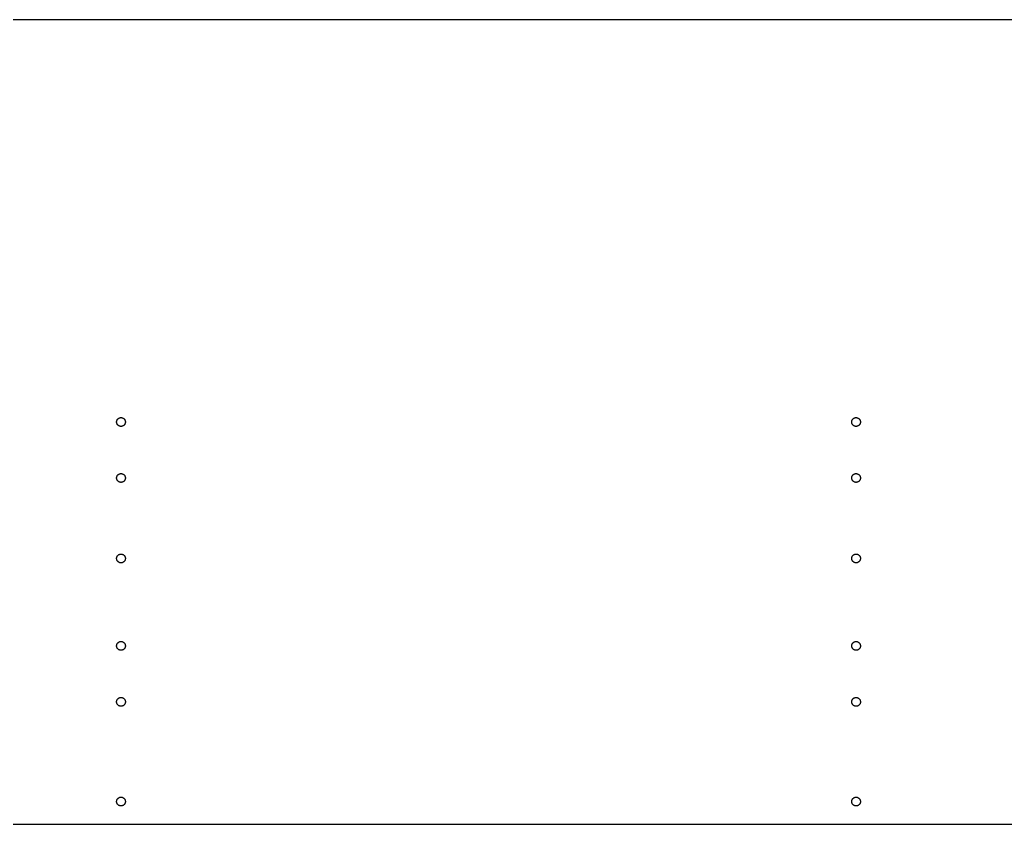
# Model space of a CAD drawing. Header units: metres. Extents: x 0 to 2300, y 0 to 230.
# Drawn here: x 281.6 to 563.1, y 0 to 230 of the extents above; entities that cross this region are included whole.
import ezdxf

# ---------------------------------------------------------------- set-up
doc = ezdxf.new("R2010")
doc.units = ezdxf.units.M

msp = doc.modelspace()

# ---------------------------------------------------------------- linework, layer by layer
for p, q in [((2300, 230), (0, 230)), ((309.311, 115.386), (309.338, 115.46)), ((309.338, 115.46), (309.369, 115.532)), ((309.369, 115.532), (309.405, 115.602)), ((309.405, 115.602), (309.445, 115.67)), ((309.445, 115.67), (309.489, 115.735)), ((309.489, 115.735), (309.537, 115.797)), ((309.537, 115.797), (309.589, 115.856)), ((309.589, 115.856), (309.644, 115.911)), ((309.644, 115.911), (309.703, 115.963)), ((309.703, 115.963), (309.765, 116.011)), ((309.765, 116.011), (309.83, 116.055)), ((309.83, 116.055), (309.898, 116.095)), ((309.898, 116.095), (309.968, 116.131)), ((309.968, 116.131), (310.04, 116.162)), ((310.04, 116.162), (310.114, 116.189)), ((310.114, 116.189), (310.189, 116.211)), ((310.189, 116.211), (310.266, 116.228)), ((310.266, 116.228), (310.343, 116.24)), ((310.343, 116.24), (310.422, 116.248)), ((310.422, 116.248), (310.5, 116.25)), ((310.5, 116.25), (310.578, 116.248)), ((310.578, 116.248), (310.657, 116.24)), ((310.657, 116.24), (310.734, 116.228)), ((310.734, 116.228), (310.811, 116.211)), ((310.811, 116.211), (310.886, 116.189)), ((310.886, 116.189), (310.96, 116.162)), ((310.96, 116.162), (311.032, 116.131)), ((311.032, 116.131), (311.102, 116.095)), ((311.102, 116.095), (311.17, 116.055)), ((311.17, 116.055), (311.235, 116.011)), ((311.235, 116.011), (311.297, 115.963)), ((311.297, 115.963), (311.356, 115.911)), ((311.356, 115.911), (311.411, 115.856)), ((311.411, 115.856), (311.463, 115.797)), ((311.463, 115.797), (311.511, 115.735)), ((311.511, 115.735), (311.555, 115.67)), ((311.555, 115.67), (311.595, 115.602)), ((311.595, 115.602), (311.631, 115.532)), ((311.631, 115.532), (311.662, 115.46)), ((311.662, 115.46), (311.689, 115.386)), ((519.311, 115.386), (519.338, 115.46)), ((519.338, 115.46), (519.369, 115.532)), ((519.369, 115.532), (519.405, 115.602)), ((519.405, 115.602), (519.445, 115.67)), ((519.445, 115.67), (519.489, 115.735)), ((519.489, 115.735), (519.537, 115.797)), ((519.537, 115.797), (519.589, 115.856)), ((519.589, 115.856), (519.644, 115.911)), ((519.644, 115.911), (519.703, 115.963)), ((519.703, 115.963), (519.765, 116.011)), ((519.765, 116.011), (519.83, 116.055)), ((519.83, 116.055), (519.898, 116.095)), ((519.898, 116.095), (519.968, 116.131)), ((519.968, 116.131), (520.04, 116.162)), ((520.04, 116.162), (520.114, 116.189)), ((520.114, 116.189), (520.189, 116.211)), ((520.189, 116.211), (520.266, 116.228)), ((520.266, 116.228), (520.343, 116.24)), ((520.343, 116.24), (520.422, 116.248)), ((520.422, 116.248), (520.5, 116.25)), ((520.5, 116.25), (520.578, 116.248)), ((520.578, 116.248), (520.657, 116.24)), ((520.657, 116.24), (520.734, 116.228)), ((520.734, 116.228), (520.811, 116.211)), ((520.811, 116.211), (520.886, 116.189)), ((520.886, 116.189), (520.96, 116.162)), ((520.96, 116.162), (521.032, 116.131)), ((521.032, 116.131), (521.102, 116.095)), ((521.102, 116.095), (521.17, 116.055)), ((521.17, 116.055), (521.235, 116.011)), ((521.235, 116.011), (521.297, 115.963)), ((521.297, 115.963), (521.356, 115.911)), ((521.356, 115.911), (521.411, 115.856)), ((521.411, 115.856), (521.463, 115.797)), ((521.463, 115.797), (521.511, 115.735)), ((521.511, 115.735), (521.555, 115.67)), ((521.555, 115.67), (521.595, 115.602)), ((521.595, 115.602), (521.631, 115.532)), ((521.631, 115.532), (521.662, 115.46)), ((521.662, 115.46), (521.689, 115.386)), ((309.25, 115), (309.252, 115.078)), ((309.252, 114.922), (309.25, 115)), ((309.252, 115.078), (309.26, 115.157)), ((309.26, 114.843), (309.252, 114.922)), ((309.26, 115.157), (309.272, 115.234)), ((309.272, 114.766), (309.26, 114.843)), ((309.272, 115.234), (309.289, 115.311)), ((309.289, 114.689), (309.272, 114.766)), ((309.289, 115.311), (309.311, 115.386)), ((309.311, 114.614), (309.289, 114.689)), ((309.338, 114.54), (309.311, 114.614)), ((309.369, 114.468), (309.338, 114.54)), ((309.405, 114.398), (309.369, 114.468)), ((309.445, 114.33), (309.405, 114.398)), ((309.489, 114.265), (309.445, 114.33)), ((309.537, 114.203), (309.489, 114.265)), ((309.589, 114.144), (309.537, 114.203)), ((309.644, 114.089), (309.589, 114.144)), ((309.703, 114.037), (309.644, 114.089)), ((309.765, 113.989), (309.703, 114.037)), ((309.83, 113.945), (309.765, 113.989)), ((309.898, 113.905), (309.83, 113.945)), ((309.968, 113.869), (309.898, 113.905)), ((310.04, 113.838), (309.968, 113.869)), ((310.114, 113.811), (310.04, 113.838)), ((310.189, 113.789), (310.114, 113.811)), ((310.266, 113.772), (310.189, 113.789)), ((310.343, 113.76), (310.266, 113.772)), ((310.422, 113.752), (310.343, 113.76)), ((310.5, 113.75), (310.422, 113.752)), ((310.578, 113.752), (310.5, 113.75)), ((310.657, 113.76), (310.578, 113.752)), ((310.734, 113.772), (310.657, 113.76)), ((310.811, 113.789), (310.734, 113.772)), ((310.886, 113.811), (310.811, 113.789)), ((310.96, 113.838), (310.886, 113.811)), ((311.032, 113.869), (310.96, 113.838)), ((311.102, 113.905), (311.032, 113.869)), ((311.17, 113.945), (311.102, 113.905)), ((311.235, 113.989), (311.17, 113.945)), ((311.297, 114.037), (311.235, 113.989)), ((311.356, 114.089), (311.297, 114.037)), ((311.411, 114.144), (311.356, 114.089)), ((311.463, 114.203), (311.411, 114.144)), ((311.511, 114.265), (311.463, 114.203)), ((311.555, 114.33), (311.511, 114.265)), ((311.595, 114.398), (311.555, 114.33)), ((311.631, 114.468), (311.595, 114.398)), ((311.662, 114.54), (311.631, 114.468)), ((311.689, 114.614), (311.662, 114.54)), ((311.689, 115.386), (311.711, 115.311)), ((311.711, 114.689), (311.689, 114.614)), ((311.711, 115.311), (311.728, 115.234)), ((311.728, 114.766), (311.711, 114.689)), ((311.728, 115.234), (311.74, 115.157)), ((311.74, 114.843), (311.728, 114.766)), ((311.74, 115.157), (311.748, 115.078)), ((311.748, 114.922), (311.74, 114.843)), ((311.748, 115.078), (311.75, 115)), ((311.75, 115), (311.748, 114.922)), ((519.25, 115), (519.252, 115.078)), ((519.252, 114.922), (519.25, 115)), ((519.252, 115.078), (519.26, 115.157)), ((519.26, 114.843), (519.252, 114.922)), ((519.26, 115.157), (519.272, 115.234)), ((519.272, 114.766), (519.26, 114.843)), ((519.272, 115.234), (519.289, 115.311)), ((519.289, 114.689), (519.272, 114.766)), ((519.289, 115.311), (519.311, 115.386)), ((519.311, 114.614), (519.289, 114.689)), ((519.338, 114.54), (519.311, 114.614)), ((519.369, 114.468), (519.338, 114.54)), ((519.405, 114.398), (519.369, 114.468)), ((519.445, 114.33), (519.405, 114.398)), ((519.489, 114.265), (519.445, 114.33)), ((519.537, 114.203), (519.489, 114.265)), ((519.589, 114.144), (519.537, 114.203)), ((519.644, 114.089), (519.589, 114.144)), ((519.703, 114.037), (519.644, 114.089)), ((519.765, 113.989), (519.703, 114.037)), ((519.83, 113.945), (519.765, 113.989)), ((519.898, 113.905), (519.83, 113.945)), ((519.968, 113.869), (519.898, 113.905)), ((520.04, 113.838), (519.968, 113.869)), ((520.114, 113.811), (520.04, 113.838)), ((520.189, 113.789), (520.114, 113.811)), ((520.266, 113.772), (520.189, 113.789)), ((520.343, 113.76), (520.266, 113.772)), ((520.422, 113.752), (520.343, 113.76)), ((520.5, 113.75), (520.422, 113.752)), ((520.578, 113.752), (520.5, 113.75)), ((520.657, 113.76), (520.578, 113.752)), ((520.734, 113.772), (520.657, 113.76)), ((520.811, 113.789), (520.734, 113.772)), ((520.886, 113.811), (520.811, 113.789)), ((520.96, 113.838), (520.886, 113.811)), ((521.032, 113.869), (520.96, 113.838)), ((521.102, 113.905), (521.032, 113.869)), ((521.17, 113.945), (521.102, 113.905)), ((521.235, 113.989), (521.17, 113.945)), ((521.297, 114.037), (521.235, 113.989)), ((521.356, 114.089), (521.297, 114.037)), ((521.411, 114.144), (521.356, 114.089)), ((521.463, 114.203), (521.411, 114.144)), ((521.511, 114.265), (521.463, 114.203)), ((521.555, 114.33), (521.511, 114.265)), ((521.595, 114.398), (521.555, 114.33)), ((521.631, 114.468), (521.595, 114.398)), ((521.662, 114.54), (521.631, 114.468)), ((521.689, 114.614), (521.662, 114.54)), ((521.689, 115.386), (521.711, 115.311)), ((521.711, 114.689), (521.689, 114.614)), ((521.711, 115.311), (521.728, 115.234)), ((521.728, 114.766), (521.711, 114.689)), ((521.728, 115.234), (521.74, 115.157)), ((521.74, 114.843), (521.728, 114.766)), ((521.74, 115.157), (521.748, 115.078)), ((521.748, 114.922), (521.74, 114.843)), ((521.748, 115.078), (521.75, 115)), ((521.75, 115), (521.748, 114.922)), ((309.25, 99), (309.252, 99.0785)), ((309.252, 98.9215), (309.25, 99)), ((309.252, 99.0785), (309.26, 99.1567)), ((309.26, 98.8433), (309.252, 98.9215)), ((309.26, 99.1567), (309.272, 99.2342)), ((309.272, 98.7658), (309.26, 98.8433)), ((309.272, 99.2342), (309.289, 99.3109)), ((309.289, 98.6891), (309.272, 98.7658)), ((309.289, 99.3109), (309.311, 99.3863)), ((309.311, 98.6137), (309.289, 98.6891)), ((309.311, 99.3863), (309.338, 99.4602)), ((309.338, 98.5398), (309.311, 98.6137)), ((309.338, 99.4602), (309.369, 99.5322)), ((309.369, 99.5322), (309.405, 99.6022)), ((309.405, 99.6022), (309.445, 99.6698)), ((309.445, 99.6698), (309.489, 99.7347)), ((309.489, 99.7347), (309.537, 99.7968)), ((309.537, 99.7968), (309.589, 99.8557)), ((309.589, 99.8557), (309.644, 99.9112)), ((309.644, 99.9112), (309.703, 99.9631)), ((309.703, 99.9631), (309.765, 100.011)), ((309.765, 100.011), (309.83, 100.055)), ((309.83, 100.055), (309.898, 100.095)), ((309.898, 100.095), (309.968, 100.131)), ((309.968, 100.131), (310.04, 100.162)), ((310.04, 100.162), (310.114, 100.189)), ((310.114, 100.189), (310.189, 100.211)), ((310.189, 100.211), (310.266, 100.228)), ((310.266, 100.228), (310.343, 100.24)), ((310.343, 100.24), (310.422, 100.248)), ((310.422, 100.248), (310.5, 100.25)), ((310.5, 100.25), (310.578, 100.248)), ((310.578, 100.248), (310.657, 100.24)), ((310.657, 100.24), (310.734, 100.228)), ((310.734, 100.228), (310.811, 100.211)), ((310.811, 100.211), (310.886, 100.189)), ((310.886, 100.189), (310.96, 100.162)), ((310.96, 100.162), (311.032, 100.131)), ((311.032, 100.131), (311.102, 100.095)), ((311.102, 100.095), (311.17, 100.055)), ((311.17, 100.055), (311.235, 100.011)), ((311.235, 100.011), (311.297, 99.9631)), ((311.297, 99.9631), (311.356, 99.9112)), ((311.356, 99.9112), (311.411, 99.8557)), ((311.411, 99.8557), (311.463, 99.7968)), ((311.463, 99.7968), (311.511, 99.7347)), ((311.511, 99.7347), (311.555, 99.6698)), ((311.555, 99.6698), (311.595, 99.6022)), ((311.595, 99.6022), (311.631, 99.5322)), ((311.631, 99.5322), (311.662, 99.4602)), ((311.662, 99.4602), (311.689, 99.3863)), ((311.689, 98.6137), (311.662, 98.5398)), ((311.689, 99.3863), (311.711, 99.3109)), ((311.711, 98.6891), (311.689, 98.6137)), ((311.711, 99.3109), (311.728, 99.2342)), ((311.728, 98.7658), (311.711, 98.6891)), ((311.728, 99.2342), (311.74, 99.1567)), ((311.74, 98.8433), (311.728, 98.7658)), ((311.74, 99.1567), (311.748, 99.0785)), ((311.748, 98.9215), (311.74, 98.8433)), ((311.748, 99.0785), (311.75, 99)), ((311.75, 99), (311.748, 98.9215)), ((519.25, 99), (519.252, 99.0785)), ((519.252, 98.9215), (519.25, 99)), ((519.252, 99.0785), (519.26, 99.1567)), ((519.26, 98.8433), (519.252, 98.9215)), ((519.26, 99.1567), (519.272, 99.2342)), ((519.272, 98.7658), (519.26, 98.8433)), ((519.272, 99.2342), (519.289, 99.3109)), ((519.289, 98.6891), (519.272, 98.7658)), ((519.289, 99.3109), (519.311, 99.3863)), ((519.311, 98.6137), (519.289, 98.6891)), ((519.311, 99.3863), (519.338, 99.4602)), ((519.338, 98.5398), (519.311, 98.6137)), ((519.338, 99.4602), (519.369, 99.5322)), ((519.369, 99.5322), (519.405, 99.6022)), ((519.405, 99.6022), (519.445, 99.6698)), ((519.445, 99.6698), (519.489, 99.7347)), ((519.489, 99.7347), (519.537, 99.7968)), ((519.537, 99.7968), (519.589, 99.8557)), ((519.589, 99.8557), (519.644, 99.9112)), ((519.644, 99.9112), (519.703, 99.9631)), ((519.703, 99.9631), (519.765, 100.011)), ((519.765, 100.011), (519.83, 100.055)), ((519.83, 100.055), (519.898, 100.095)), ((519.898, 100.095), (519.968, 100.131)), ((519.968, 100.131), (520.04, 100.162)), ((520.04, 100.162), (520.114, 100.189)), ((520.114, 100.189), (520.189, 100.211)), ((520.189, 100.211), (520.266, 100.228)), ((520.266, 100.228), (520.343, 100.24)), ((520.343, 100.24), (520.422, 100.248)), ((520.422, 100.248), (520.5, 100.25)), ((520.5, 100.25), (520.578, 100.248)), ((520.578, 100.248), (520.657, 100.24)), ((520.657, 100.24), (520.734, 100.228)), ((520.734, 100.228), (520.811, 100.211)), ((520.811, 100.211), (520.886, 100.189)), ((520.886, 100.189), (520.96, 100.162)), ((520.96, 100.162), (521.032, 100.131)), ((521.032, 100.131), (521.102, 100.095)), ((521.102, 100.095), (521.17, 100.055)), ((521.17, 100.055), (521.235, 100.011)), ((521.235, 100.011), (521.297, 99.9631)), ((521.297, 99.9631), (521.356, 99.9112)), ((521.356, 99.9112), (521.411, 99.8557)), ((521.411, 99.8557), (521.463, 99.7968)), ((521.463, 99.7968), (521.511, 99.7347)), ((521.511, 99.7347), (521.555, 99.6698)), ((521.555, 99.6698), (521.595, 99.6022)), ((521.595, 99.6022), (521.631, 99.5322)), ((521.631, 99.5322), (521.662, 99.4602)), ((521.662, 99.4602), (521.689, 99.3863)), ((521.689, 98.6137), (521.662, 98.5398)), ((521.689, 99.3863), (521.711, 99.3109)), ((521.711, 98.6891), (521.689, 98.6137)), ((521.711, 99.3109), (521.728, 99.2342)), ((521.728, 98.7658), (521.711, 98.6891)), ((521.728, 99.2342), (521.74, 99.1567)), ((521.74, 98.8433), (521.728, 98.7658)), ((521.74, 99.1567), (521.748, 99.0785)), ((521.748, 98.9215), (521.74, 98.8433)), ((521.748, 99.0785), (521.75, 99)), ((521.75, 99), (521.748, 98.9215)), ((309.369, 98.4678), (309.338, 98.5398)), ((309.405, 98.3978), (309.369, 98.4678)), ((309.445, 98.3302), (309.405, 98.3978)), ((309.489, 98.2653), (309.445, 98.3302)), ((309.537, 98.2032), (309.489, 98.2653)), ((309.589, 98.1443), (309.537, 98.2032)), ((309.644, 98.0888), (309.589, 98.1443)), ((309.703, 98.0369), (309.644, 98.0888)), ((309.765, 97.9887), (309.703, 98.0369)), ((309.83, 97.9446), (309.765, 97.9887)), ((309.898, 97.9046), (309.83, 97.9446)), ((309.968, 97.869), (309.898, 97.9046)), ((310.04, 97.8378), (309.968, 97.869)), ((310.114, 97.8112), (310.04, 97.8378)), ((310.189, 97.7893), (310.114, 97.8112)), ((310.266, 97.7721), (310.189, 97.7893)), ((310.343, 97.7599), (310.266, 97.7721)), ((310.422, 97.7525), (310.343, 97.7599)), ((310.5, 97.75), (310.422, 97.7525)), ((310.578, 97.7525), (310.5, 97.75)), ((310.657, 97.7599), (310.578, 97.7525)), ((310.734, 97.7721), (310.657, 97.7599)), ((310.811, 97.7893), (310.734, 97.7721)), ((310.886, 97.8112), (310.811, 97.7893)), ((310.96, 97.8378), (310.886, 97.8112)), ((311.032, 97.869), (310.96, 97.8378)), ((311.102, 97.9046), (311.032, 97.869)), ((311.17, 97.9446), (311.102, 97.9046)), ((311.235, 97.9887), (311.17, 97.9446)), ((311.297, 98.0369), (311.235, 97.9887)), ((311.356, 98.0888), (311.297, 98.0369)), ((311.411, 98.1443), (311.356, 98.0888)), ((311.463, 98.2032), (311.411, 98.1443)), ((311.511, 98.2653), (311.463, 98.2032)), ((311.555, 98.3302), (311.511, 98.2653)), ((311.595, 98.3978), (311.555, 98.3302)), ((311.631, 98.4678), (311.595, 98.3978)), ((311.662, 98.5398), (311.631, 98.4678)), ((519.369, 98.4678), (519.338, 98.5398)), ((519.405, 98.3978), (519.369, 98.4678)), ((519.445, 98.3302), (519.405, 98.3978)), ((519.489, 98.2653), (519.445, 98.3302)), ((519.537, 98.2032), (519.489, 98.2653)), ((519.589, 98.1443), (519.537, 98.2032)), ((519.644, 98.0888), (519.589, 98.1443)), ((519.703, 98.0369), (519.644, 98.0888)), ((519.765, 97.9887), (519.703, 98.0369)), ((519.83, 97.9446), (519.765, 97.9887)), ((519.898, 97.9046), (519.83, 97.9446)), ((519.968, 97.869), (519.898, 97.9046)), ((520.04, 97.8378), (519.968, 97.869)), ((520.114, 97.8112), (520.04, 97.8378)), ((520.189, 97.7893), (520.114, 97.8112)), ((520.266, 97.7721), (520.189, 97.7893)), ((520.343, 97.7599), (520.266, 97.7721)), ((520.422, 97.7525), (520.343, 97.7599)), ((520.5, 97.75), (520.422, 97.7525)), ((520.578, 97.7525), (520.5, 97.75)), ((520.657, 97.7599), (520.578, 97.7525)), ((520.734, 97.7721), (520.657, 97.7599)), ((520.811, 97.7893), (520.734, 97.7721)), ((520.886, 97.8112), (520.811, 97.7893)), ((520.96, 97.8378), (520.886, 97.8112)), ((521.032, 97.869), (520.96, 97.8378)), ((521.102, 97.9046), (521.032, 97.869)), ((521.17, 97.9446), (521.102, 97.9046)), ((521.235, 97.9887), (521.17, 97.9446)), ((521.297, 98.0369), (521.235, 97.9887)), ((521.356, 98.0888), (521.297, 98.0369)), ((521.411, 98.1443), (521.356, 98.0888)), ((521.463, 98.2032), (521.411, 98.1443)), ((521.511, 98.2653), (521.463, 98.2032)), ((521.555, 98.3302), (521.511, 98.2653)), ((521.595, 98.3978), (521.555, 98.3302)), ((521.631, 98.4678), (521.595, 98.3978)), ((521.662, 98.5398), (521.631, 98.4678)), ((309.25, 76), (309.252, 76.0785)), ((309.252, 76.0785), (309.26, 76.1567)), ((309.26, 76.1567), (309.272, 76.2342)), ((309.272, 76.2342), (309.289, 76.3109)), ((309.289, 76.3109), (309.311, 76.3863)), ((309.311, 76.3863), (309.338, 76.4602)), ((309.338, 76.4602), (309.369, 76.5322)), ((309.369, 76.5322), (309.405, 76.6022)), ((309.405, 76.6022), (309.445, 76.6698)), ((309.445, 76.6698), (309.489, 76.7347)), ((309.489, 76.7347), (309.537, 76.7968)), ((309.537, 76.7968), (309.589, 76.8557)), ((309.589, 76.8557), (309.644, 76.9112)), ((309.644, 76.9112), (309.703, 76.9631)), ((309.703, 76.9631), (309.765, 77.0113)), ((309.765, 77.0113), (309.83, 77.0554)), ((309.83, 77.0554), (309.898, 77.0954)), ((309.898, 77.0954), (309.968, 77.131)), ((309.968, 77.131), (310.04, 77.1622)), ((310.04, 77.1622), (310.114, 77.1888)), ((310.114, 77.1888), (310.189, 77.2107)), ((310.189, 77.2107), (310.266, 77.2279)), ((310.266, 77.2279), (310.343, 77.2401)), ((310.343, 77.2401), (310.422, 77.2475)), ((310.422, 77.2475), (310.5, 77.25)), ((310.5, 77.25), (310.578, 77.2475)), ((310.578, 77.2475), (310.657, 77.2401)), ((310.657, 77.2401), (310.734, 77.2279)), ((310.734, 77.2279), (310.811, 77.2107)), ((310.811, 77.2107), (310.886, 77.1888)), ((310.886, 77.1888), (310.96, 77.1622)), ((310.96, 77.1622), (311.032, 77.131)), ((311.032, 77.131), (311.102, 77.0954)), ((311.102, 77.0954), (311.17, 77.0554)), ((311.17, 77.0554), (311.235, 77.0113)), ((311.235, 77.0113), (311.297, 76.9631)), ((311.297, 76.9631), (311.356, 76.9112)), ((311.356, 76.9112), (311.411, 76.8557)), ((311.411, 76.8557), (311.463, 76.7968)), ((311.463, 76.7968), (311.511, 76.7347)), ((311.511, 76.7347), (311.555, 76.6698)), ((311.555, 76.6698), (311.595, 76.6022)), ((311.595, 76.6022), (311.631, 76.5322)), ((311.631, 76.5322), (311.662, 76.4602)), ((311.662, 76.4602), (311.689, 76.3863)), ((311.689, 76.3863), (311.711, 76.3109)), ((311.711, 76.3109), (311.728, 76.2342)), ((311.728, 76.2342), (311.74, 76.1567)), ((311.74, 76.1567), (311.748, 76.0785)), ((311.748, 76.0785), (311.75, 76)), ((519.25, 76), (519.252, 76.0785)), ((519.252, 76.0785), (519.26, 76.1567)), ((519.26, 76.1567), (519.272, 76.2342)), ((519.272, 76.2342), (519.289, 76.3109)), ((519.289, 76.3109), (519.311, 76.3863)), ((519.311, 76.3863), (519.338, 76.4602)), ((519.338, 76.4602), (519.369, 76.5322)), ((519.369, 76.5322), (519.405, 76.6022)), ((519.405, 76.6022), (519.445, 76.6698)), ((519.445, 76.6698), (519.489, 76.7347)), ((519.489, 76.7347), (519.537, 76.7968)), ((519.537, 76.7968), (519.589, 76.8557)), ((519.589, 76.8557), (519.644, 76.9112)), ((519.644, 76.9112), (519.703, 76.9631)), ((519.703, 76.9631), (519.765, 77.0113)), ((519.765, 77.0113), (519.83, 77.0554)), ((519.83, 77.0554), (519.898, 77.0954)), ((519.898, 77.0954), (519.968, 77.131)), ((519.968, 77.131), (520.04, 77.1622)), ((520.04, 77.1622), (520.114, 77.1888)), ((520.114, 77.1888), (520.189, 77.2107)), ((520.189, 77.2107), (520.266, 77.2279)), ((520.266, 77.2279), (520.343, 77.2401)), ((520.343, 77.2401), (520.422, 77.2475)), ((520.422, 77.2475), (520.5, 77.25)), ((520.5, 77.25), (520.578, 77.2475)), ((520.578, 77.2475), (520.657, 77.2401)), ((520.657, 77.2401), (520.734, 77.2279)), ((520.734, 77.2279), (520.811, 77.2107)), ((520.811, 77.2107), (520.886, 77.1888)), ((520.886, 77.1888), (520.96, 77.1622)), ((520.96, 77.1622), (521.032, 77.131)), ((521.032, 77.131), (521.102, 77.0954)), ((521.102, 77.0954), (521.17, 77.0554)), ((521.17, 77.0554), (521.235, 77.0113)), ((521.235, 77.0113), (521.297, 76.9631)), ((521.297, 76.9631), (521.356, 76.9112)), ((521.356, 76.9112), (521.411, 76.8557)), ((521.411, 76.8557), (521.463, 76.7968)), ((521.463, 76.7968), (521.511, 76.7347)), ((521.511, 76.7347), (521.555, 76.6698)), ((521.555, 76.6698), (521.595, 76.6022)), ((521.595, 76.6022), (521.631, 76.5322)), ((521.631, 76.5322), (521.662, 76.4602)), ((521.662, 76.4602), (521.689, 76.3863)), ((521.689, 76.3863), (521.711, 76.3109)), ((521.711, 76.3109), (521.728, 76.2342)), ((521.728, 76.2342), (521.74, 76.1567)), ((521.74, 76.1567), (521.748, 76.0785)), ((521.748, 76.0785), (521.75, 76)), ((309.252, 75.9215), (309.25, 76)), ((309.26, 75.8433), (309.252, 75.9215)), ((309.272, 75.7658), (309.26, 75.8433)), ((309.289, 75.6891), (309.272, 75.7658)), ((309.311, 75.6137), (309.289, 75.6891)), ((309.338, 75.5398), (309.311, 75.6137)), ((309.369, 75.4678), (309.338, 75.5398)), ((309.405, 75.3978), (309.369, 75.4678)), ((309.445, 75.3302), (309.405, 75.3978)), ((309.489, 75.2653), (309.445, 75.3302)), ((309.537, 75.2032), (309.489, 75.2653)), ((309.589, 75.1443), (309.537, 75.2032)), ((309.644, 75.0888), (309.589, 75.1443)), ((309.703, 75.0369), (309.644, 75.0888)), ((309.765, 74.9887), (309.703, 75.0369)), ((309.83, 74.9446), (309.765, 74.9887)), ((309.898, 74.9046), (309.83, 74.9446)), ((309.968, 74.869), (309.898, 74.9046)), ((310.04, 74.8378), (309.968, 74.869)), ((310.114, 74.8112), (310.04, 74.8378)), ((310.189, 74.7893), (310.114, 74.8112)), ((310.266, 74.7721), (310.189, 74.7893)), ((310.343, 74.7599), (310.266, 74.7721)), ((310.422, 74.7525), (310.343, 74.7599)), ((310.5, 74.75), (310.422, 74.7525)), ((310.578, 74.7525), (310.5, 74.75)), ((310.657, 74.7599), (310.578, 74.7525)), ((310.734, 74.7721), (310.657, 74.7599)), ((310.811, 74.7893), (310.734, 74.7721)), ((310.886, 74.8112), (310.811, 74.7893)), ((310.96, 74.8378), (310.886, 74.8112)), ((311.032, 74.869), (310.96, 74.8378)), ((311.102, 74.9046), (311.032, 74.869)), ((311.17, 74.9446), (311.102, 74.9046)), ((311.235, 74.9887), (311.17, 74.9446)), ((311.297, 75.0369), (311.235, 74.9887)), ((311.356, 75.0888), (311.297, 75.0369)), ((311.411, 75.1443), (311.356, 75.0888)), ((311.463, 75.2032), (311.411, 75.1443)), ((311.511, 75.2653), (311.463, 75.2032)), ((311.555, 75.3302), (311.511, 75.2653)), ((311.595, 75.3978), (311.555, 75.3302)), ((311.631, 75.4678), (311.595, 75.3978)), ((311.662, 75.5398), (311.631, 75.4678)), ((311.689, 75.6137), (311.662, 75.5398)), ((311.711, 75.6891), (311.689, 75.6137)), ((311.728, 75.7658), (311.711, 75.6891)), ((311.74, 75.8433), (311.728, 75.7658)), ((311.748, 75.9215), (311.74, 75.8433)), ((311.75, 76), (311.748, 75.9215)), ((519.252, 75.9215), (519.25, 76)), ((519.26, 75.8433), (519.252, 75.9215)), ((519.272, 75.7658), (519.26, 75.8433)), ((519.289, 75.6891), (519.272, 75.7658)), ((519.311, 75.6137), (519.289, 75.6891)), ((519.338, 75.5398), (519.311, 75.6137)), ((519.369, 75.4678), (519.338, 75.5398)), ((519.405, 75.3978), (519.369, 75.4678)), ((519.445, 75.3302), (519.405, 75.3978)), ((519.489, 75.2653), (519.445, 75.3302)), ((519.537, 75.2032), (519.489, 75.2653)), ((519.589, 75.1443), (519.537, 75.2032)), ((519.644, 75.0888), (519.589, 75.1443)), ((519.703, 75.0369), (519.644, 75.0888)), ((519.765, 74.9887), (519.703, 75.0369)), ((519.83, 74.9446), (519.765, 74.9887)), ((519.898, 74.9046), (519.83, 74.9446)), ((519.968, 74.869), (519.898, 74.9046)), ((520.04, 74.8378), (519.968, 74.869)), ((520.114, 74.8112), (520.04, 74.8378)), ((520.189, 74.7893), (520.114, 74.8112)), ((520.266, 74.7721), (520.189, 74.7893)), ((520.343, 74.7599), (520.266, 74.7721)), ((520.422, 74.7525), (520.343, 74.7599)), ((520.5, 74.75), (520.422, 74.7525)), ((520.578, 74.7525), (520.5, 74.75)), ((520.657, 74.7599), (520.578, 74.7525)), ((520.734, 74.7721), (520.657, 74.7599)), ((520.811, 74.7893), (520.734, 74.7721)), ((520.886, 74.8112), (520.811, 74.7893)), ((520.96, 74.8378), (520.886, 74.8112)), ((521.032, 74.869), (520.96, 74.8378)), ((521.102, 74.9046), (521.032, 74.869)), ((521.17, 74.9446), (521.102, 74.9046)), ((521.235, 74.9887), (521.17, 74.9446)), ((521.297, 75.0369), (521.235, 74.9887)), ((521.356, 75.0888), (521.297, 75.0369)), ((521.411, 75.1443), (521.356, 75.0888)), ((521.463, 75.2032), (521.411, 75.1443)), ((521.511, 75.2653), (521.463, 75.2032)), ((521.555, 75.3302), (521.511, 75.2653)), ((521.595, 75.3978), (521.555, 75.3302)), ((521.631, 75.4678), (521.595, 75.3978)), ((521.662, 75.5398), (521.631, 75.4678)), ((521.689, 75.6137), (521.662, 75.5398)), ((521.711, 75.6891), (521.689, 75.6137)), ((521.728, 75.7658), (521.711, 75.6891)), ((521.74, 75.8433), (521.728, 75.7658)), ((521.748, 75.9215), (521.74, 75.8433)), ((521.75, 76), (521.748, 75.9215)), ((309.25, 51), (309.252, 51.0785)), ((309.252, 50.9215), (309.25, 51)), ((309.252, 51.0785), (309.26, 51.1567)), ((309.26, 50.8433), (309.252, 50.9215)), ((309.26, 51.1567), (309.272, 51.2342)), ((309.272, 50.7658), (309.26, 50.8433)), ((309.272, 51.2342), (309.289, 51.3109)), ((309.289, 50.6891), (309.272, 50.7658)), ((309.289, 51.3109), (309.311, 51.3863)), ((309.311, 50.6137), (309.289, 50.6891)), ((309.311, 51.3863), (309.338, 51.4602)), ((309.338, 51.4602), (309.369, 51.5322)), ((309.369, 51.5322), (309.405, 51.6022)), ((309.405, 51.6022), (309.445, 51.6698)), ((309.445, 51.6698), (309.489, 51.7347)), ((309.489, 51.7347), (309.537, 51.7968)), ((309.537, 51.7968), (309.589, 51.8557)), ((309.589, 51.8557), (309.644, 51.9112)), ((309.644, 51.9112), (309.703, 51.9631)), ((309.703, 51.9631), (309.765, 52.0113)), ((309.765, 52.0113), (309.83, 52.0554)), ((309.83, 52.0554), (309.898, 52.0954)), ((309.898, 52.0954), (309.968, 52.131)), ((309.968, 52.131), (310.04, 52.1622)), ((310.04, 52.1622), (310.114, 52.1888)), ((310.114, 52.1888), (310.189, 52.2107)), ((310.189, 52.2107), (310.266, 52.2279)), ((310.266, 52.2279), (310.343, 52.2401)), ((310.343, 52.2401), (310.422, 52.2475)), ((310.422, 52.2475), (310.5, 52.25)), ((310.5, 52.25), (310.578, 52.2475)), ((310.578, 52.2475), (310.657, 52.2401)), ((310.657, 52.2401), (310.734, 52.2279)), ((310.734, 52.2279), (310.811, 52.2107)), ((310.811, 52.2107), (310.886, 52.1888)), ((310.886, 52.1888), (310.96, 52.1622)), ((310.96, 52.1622), (311.032, 52.131)), ((311.032, 52.131), (311.102, 52.0954)), ((311.102, 52.0954), (311.17, 52.0554)), ((311.17, 52.0554), (311.235, 52.0113)), ((311.235, 52.0113), (311.297, 51.9631)), ((311.297, 51.9631), (311.356, 51.9112)), ((311.356, 51.9112), (311.411, 51.8557)), ((311.411, 51.8557), (311.463, 51.7968)), ((311.463, 51.7968), (311.511, 51.7347)), ((311.511, 51.7347), (311.555, 51.6698)), ((311.555, 51.6698), (311.595, 51.6022)), ((311.595, 51.6022), (311.631, 51.5322)), ((311.631, 51.5322), (311.662, 51.4602)), ((311.662, 51.4602), (311.689, 51.3863)), ((311.689, 51.3863), (311.711, 51.3109)), ((311.711, 50.6891), (311.689, 50.6137)), ((311.711, 51.3109), (311.728, 51.2342)), ((311.728, 50.7658), (311.711, 50.6891)), ((311.728, 51.2342), (311.74, 51.1567)), ((311.74, 50.8433), (311.728, 50.7658)), ((311.74, 51.1567), (311.748, 51.0785)), ((311.748, 50.9215), (311.74, 50.8433)), ((311.748, 51.0785), (311.75, 51)), ((311.75, 51), (311.748, 50.9215)), ((519.25, 51), (519.252, 51.0785)), ((519.252, 50.9215), (519.25, 51)), ((519.252, 51.0785), (519.26, 51.1567)), ((519.26, 50.8433), (519.252, 50.9215)), ((519.26, 51.1567), (519.272, 51.2342)), ((519.272, 50.7658), (519.26, 50.8433)), ((519.272, 51.2342), (519.289, 51.3109)), ((519.289, 50.6891), (519.272, 50.7658)), ((519.289, 51.3109), (519.311, 51.3863)), ((519.311, 50.6137), (519.289, 50.6891)), ((519.311, 51.3863), (519.338, 51.4602)), ((519.338, 51.4602), (519.369, 51.5322)), ((519.369, 51.5322), (519.405, 51.6022)), ((519.405, 51.6022), (519.445, 51.6698)), ((519.445, 51.6698), (519.489, 51.7347)), ((519.489, 51.7347), (519.537, 51.7968)), ((519.537, 51.7968), (519.589, 51.8557)), ((519.589, 51.8557), (519.644, 51.9112)), ((519.644, 51.9112), (519.703, 51.9631)), ((519.703, 51.9631), (519.765, 52.0113)), ((519.765, 52.0113), (519.83, 52.0554)), ((519.83, 52.0554), (519.898, 52.0954)), ((519.898, 52.0954), (519.968, 52.131)), ((519.968, 52.131), (520.04, 52.1622)), ((520.04, 52.1622), (520.114, 52.1888)), ((520.114, 52.1888), (520.189, 52.2107)), ((520.189, 52.2107), (520.266, 52.2279)), ((520.266, 52.2279), (520.343, 52.2401)), ((520.343, 52.2401), (520.422, 52.2475)), ((520.422, 52.2475), (520.5, 52.25)), ((520.5, 52.25), (520.578, 52.2475)), ((520.578, 52.2475), (520.657, 52.2401)), ((520.657, 52.2401), (520.734, 52.2279)), ((520.734, 52.2279), (520.811, 52.2107)), ((520.811, 52.2107), (520.886, 52.1888)), ((520.886, 52.1888), (520.96, 52.1622)), ((520.96, 52.1622), (521.032, 52.131)), ((521.032, 52.131), (521.102, 52.0954)), ((521.102, 52.0954), (521.17, 52.0554)), ((521.17, 52.0554), (521.235, 52.0113)), ((521.235, 52.0113), (521.297, 51.9631)), ((521.297, 51.9631), (521.356, 51.9112)), ((521.356, 51.9112), (521.411, 51.8557)), ((521.411, 51.8557), (521.463, 51.7968)), ((521.463, 51.7968), (521.511, 51.7347)), ((521.511, 51.7347), (521.555, 51.6698)), ((521.555, 51.6698), (521.595, 51.6022)), ((521.595, 51.6022), (521.631, 51.5322)), ((521.631, 51.5322), (521.662, 51.4602)), ((521.662, 51.4602), (521.689, 51.3863)), ((521.689, 51.3863), (521.711, 51.3109)), ((521.711, 50.6891), (521.689, 50.6137)), ((521.711, 51.3109), (521.728, 51.2342)), ((521.728, 50.7658), (521.711, 50.6891)), ((521.728, 51.2342), (521.74, 51.1567)), ((521.74, 50.8433), (521.728, 50.7658)), ((521.74, 51.1567), (521.748, 51.0785)), ((521.748, 50.9215), (521.74, 50.8433)), ((521.748, 51.0785), (521.75, 51)), ((521.75, 51), (521.748, 50.9215)), ((309.338, 50.5398), (309.311, 50.6137)), ((309.369, 50.4678), (309.338, 50.5398)), ((309.405, 50.3978), (309.369, 50.4678)), ((309.445, 50.3302), (309.405, 50.3978)), ((309.489, 50.2653), (309.445, 50.3302)), ((309.537, 50.2032), (309.489, 50.2653)), ((309.589, 50.1443), (309.537, 50.2032)), ((309.644, 50.0888), (309.589, 50.1443)), ((309.703, 50.0369), (309.644, 50.0888)), ((309.765, 49.9887), (309.703, 50.0369)), ((309.83, 49.9446), (309.765, 49.9887)), ((309.898, 49.9046), (309.83, 49.9446)), ((309.968, 49.869), (309.898, 49.9046)), ((310.04, 49.8378), (309.968, 49.869)), ((310.114, 49.8112), (310.04, 49.8378)), ((310.189, 49.7893), (310.114, 49.8112)), ((310.266, 49.7721), (310.189, 49.7893)), ((310.343, 49.7599), (310.266, 49.7721)), ((310.422, 49.7525), (310.343, 49.7599)), ((310.5, 49.75), (310.422, 49.7525)), ((310.578, 49.7525), (310.5, 49.75)), ((310.657, 49.7599), (310.578, 49.7525)), ((310.734, 49.7721), (310.657, 49.7599)), ((310.811, 49.7893), (310.734, 49.7721)), ((310.886, 49.8112), (310.811, 49.7893)), ((310.96, 49.8378), (310.886, 49.8112)), ((311.032, 49.869), (310.96, 49.8378)), ((311.102, 49.9046), (311.032, 49.869)), ((311.17, 49.9446), (311.102, 49.9046)), ((311.235, 49.9887), (311.17, 49.9446)), ((311.297, 50.0369), (311.235, 49.9887)), ((311.356, 50.0888), (311.297, 50.0369)), ((311.411, 50.1443), (311.356, 50.0888)), ((311.463, 50.2032), (311.411, 50.1443)), ((311.511, 50.2653), (311.463, 50.2032)), ((311.555, 50.3302), (311.511, 50.2653)), ((311.595, 50.3978), (311.555, 50.3302)), ((311.631, 50.4678), (311.595, 50.3978)), ((311.662, 50.5398), (311.631, 50.4678)), ((311.689, 50.6137), (311.662, 50.5398)), ((519.338, 50.5398), (519.311, 50.6137)), ((519.369, 50.4678), (519.338, 50.5398)), ((519.405, 50.3978), (519.369, 50.4678)), ((519.445, 50.3302), (519.405, 50.3978)), ((519.489, 50.2653), (519.445, 50.3302)), ((519.537, 50.2032), (519.489, 50.2653)), ((519.589, 50.1443), (519.537, 50.2032)), ((519.644, 50.0888), (519.589, 50.1443)), ((519.703, 50.0369), (519.644, 50.0888)), ((519.765, 49.9887), (519.703, 50.0369)), ((519.83, 49.9446), (519.765, 49.9887)), ((519.898, 49.9046), (519.83, 49.9446)), ((519.968, 49.869), (519.898, 49.9046)), ((520.04, 49.8378), (519.968, 49.869)), ((520.114, 49.8112), (520.04, 49.8378)), ((520.189, 49.7893), (520.114, 49.8112)), ((520.266, 49.7721), (520.189, 49.7893)), ((520.343, 49.7599), (520.266, 49.7721)), ((520.422, 49.7525), (520.343, 49.7599)), ((520.5, 49.75), (520.422, 49.7525)), ((520.578, 49.7525), (520.5, 49.75)), ((520.657, 49.7599), (520.578, 49.7525)), ((520.734, 49.7721), (520.657, 49.7599)), ((520.811, 49.7893), (520.734, 49.7721)), ((520.886, 49.8112), (520.811, 49.7893)), ((520.96, 49.8378), (520.886, 49.8112)), ((521.032, 49.869), (520.96, 49.8378)), ((521.102, 49.9046), (521.032, 49.869)), ((521.17, 49.9446), (521.102, 49.9046)), ((521.235, 49.9887), (521.17, 49.9446)), ((521.297, 50.0369), (521.235, 49.9887)), ((521.356, 50.0888), (521.297, 50.0369)), ((521.411, 50.1443), (521.356, 50.0888)), ((521.463, 50.2032), (521.411, 50.1443)), ((521.511, 50.2653), (521.463, 50.2032)), ((521.555, 50.3302), (521.511, 50.2653)), ((521.595, 50.3978), (521.555, 50.3302)), ((521.631, 50.4678), (521.595, 50.3978)), ((521.662, 50.5398), (521.631, 50.4678)), ((521.689, 50.6137), (521.662, 50.5398)), ((309.25, 35), (309.252, 35.0785)), ((309.252, 34.9215), (309.25, 35)), ((309.252, 35.0785), (309.26, 35.1567)), ((309.26, 34.8433), (309.252, 34.9215)), ((309.26, 35.1567), (309.272, 35.2342)), ((309.272, 34.7658), (309.26, 34.8433)), ((309.272, 35.2342), (309.289, 35.3109)), ((309.289, 34.6891), (309.272, 34.7658)), ((309.289, 35.3109), (309.311, 35.3863)), ((309.311, 34.6137), (309.289, 34.6891)), ((309.311, 35.3863), (309.338, 35.4602)), ((309.338, 34.5398), (309.311, 34.6137)), ((309.338, 35.4602), (309.369, 35.5322)), ((309.369, 34.4678), (309.338, 34.5398)), ((309.369, 35.5322), (309.405, 35.6022)), ((309.405, 34.3978), (309.369, 34.4678)), ((309.405, 35.6022), (309.445, 35.6698)), ((309.445, 34.3302), (309.405, 34.3978)), ((309.445, 35.6698), (309.489, 35.7347)), ((309.489, 34.2653), (309.445, 34.3302)), ((309.489, 35.7347), (309.537, 35.7968)), ((309.537, 34.2032), (309.489, 34.2653)), ((309.537, 35.7968), (309.589, 35.8557)), ((309.589, 34.1443), (309.537, 34.2032)), ((309.589, 35.8557), (309.644, 35.9112)), ((309.644, 34.0888), (309.589, 34.1443)), ((309.644, 35.9112), (309.703, 35.9631)), ((309.703, 34.0369), (309.644, 34.0888)), ((309.703, 35.9631), (309.765, 36.0113)), ((309.765, 33.9887), (309.703, 34.0369)), ((309.765, 36.0113), (309.83, 36.0554)), ((309.83, 33.9446), (309.765, 33.9887)), ((309.83, 36.0554), (309.898, 36.0954)), ((309.898, 33.9046), (309.83, 33.9446)), ((309.898, 36.0954), (309.968, 36.131)), ((309.968, 33.869), (309.898, 33.9046)), ((309.968, 36.131), (310.04, 36.1622)), ((310.04, 33.8378), (309.968, 33.869)), ((310.04, 36.1622), (310.114, 36.1888)), ((310.114, 33.8112), (310.04, 33.8378)), ((310.114, 36.1888), (310.189, 36.2107)), ((310.189, 33.7893), (310.114, 33.8112)), ((310.189, 36.2107), (310.266, 36.2279)), ((310.266, 33.7721), (310.189, 33.7893)), ((310.266, 36.2279), (310.343, 36.2401)), ((310.343, 36.2401), (310.422, 36.2475)), ((310.422, 36.2475), (310.5, 36.25)), ((310.5, 36.25), (310.578, 36.2475)), ((310.578, 36.2475), (310.657, 36.2401)), ((310.657, 36.2401), (310.734, 36.2279)), ((310.734, 36.2279), (310.811, 36.2107)), ((310.811, 33.7893), (310.734, 33.7721)), ((310.811, 36.2107), (310.886, 36.1888)), ((310.886, 33.8112), (310.811, 33.7893)), ((310.886, 36.1888), (310.96, 36.1622)), ((310.96, 33.8378), (310.886, 33.8112)), ((310.96, 36.1622), (311.032, 36.131)), ((311.032, 33.869), (310.96, 33.8378)), ((311.032, 36.131), (311.102, 36.0954)), ((311.102, 33.9046), (311.032, 33.869)), ((311.102, 36.0954), (311.17, 36.0554)), ((311.17, 33.9446), (311.102, 33.9046)), ((311.17, 36.0554), (311.235, 36.0113)), ((311.235, 33.9887), (311.17, 33.9446)), ((311.235, 36.0113), (311.297, 35.9631)), ((311.297, 34.0369), (311.235, 33.9887)), ((311.297, 35.9631), (311.356, 35.9112)), ((311.356, 34.0888), (311.297, 34.0369)), ((311.356, 35.9112), (311.411, 35.8557)), ((311.411, 34.1443), (311.356, 34.0888)), ((311.411, 35.8557), (311.463, 35.7968)), ((311.463, 34.2032), (311.411, 34.1443)), ((311.463, 35.7968), (311.511, 35.7347)), ((311.511, 34.2653), (311.463, 34.2032)), ((311.511, 35.7347), (311.555, 35.6698)), ((311.555, 34.3302), (311.511, 34.2653)), ((311.555, 35.6698), (311.595, 35.6022)), ((311.595, 34.3978), (311.555, 34.3302)), ((311.595, 35.6022), (311.631, 35.5322)), ((311.631, 34.4678), (311.595, 34.3978)), ((311.631, 35.5322), (311.662, 35.4602)), ((311.662, 34.5398), (311.631, 34.4678)), ((311.662, 35.4602), (311.689, 35.3863)), ((311.689, 34.6137), (311.662, 34.5398)), ((311.689, 35.3863), (311.711, 35.3109)), ((311.711, 34.6891), (311.689, 34.6137)), ((311.711, 35.3109), (311.728, 35.2342)), ((311.728, 34.7658), (311.711, 34.6891)), ((311.728, 35.2342), (311.74, 35.1567)), ((311.74, 34.8433), (311.728, 34.7658)), ((311.74, 35.1567), (311.748, 35.0785)), ((311.748, 34.9215), (311.74, 34.8433)), ((311.748, 35.0785), (311.75, 35)), ((311.75, 35), (311.748, 34.9215)), ((519.25, 35), (519.252, 35.0785)), ((519.252, 34.9215), (519.25, 35)), ((519.252, 35.0785), (519.26, 35.1567)), ((519.26, 34.8433), (519.252, 34.9215)), ((519.26, 35.1567), (519.272, 35.2342)), ((519.272, 34.7658), (519.26, 34.8433)), ((519.272, 35.2342), (519.289, 35.3109)), ((519.289, 34.6891), (519.272, 34.7658)), ((519.289, 35.3109), (519.311, 35.3863)), ((519.311, 34.6137), (519.289, 34.6891)), ((519.311, 35.3863), (519.338, 35.4602)), ((519.338, 34.5398), (519.311, 34.6137)), ((519.338, 35.4602), (519.369, 35.5322)), ((519.369, 34.4678), (519.338, 34.5398)), ((519.369, 35.5322), (519.405, 35.6022)), ((519.405, 34.3978), (519.369, 34.4678)), ((519.405, 35.6022), (519.445, 35.6698)), ((519.445, 34.3302), (519.405, 34.3978)), ((519.445, 35.6698), (519.489, 35.7347)), ((519.489, 34.2653), (519.445, 34.3302)), ((519.489, 35.7347), (519.537, 35.7968)), ((519.537, 34.2032), (519.489, 34.2653)), ((519.537, 35.7968), (519.589, 35.8557)), ((519.589, 34.1443), (519.537, 34.2032)), ((519.589, 35.8557), (519.644, 35.9112)), ((519.644, 34.0888), (519.589, 34.1443)), ((519.644, 35.9112), (519.703, 35.9631)), ((519.703, 34.0369), (519.644, 34.0888)), ((519.703, 35.9631), (519.765, 36.0113)), ((519.765, 33.9887), (519.703, 34.0369)), ((519.765, 36.0113), (519.83, 36.0554)), ((519.83, 33.9446), (519.765, 33.9887)), ((519.83, 36.0554), (519.898, 36.0954)), ((519.898, 33.9046), (519.83, 33.9446)), ((519.898, 36.0954), (519.968, 36.131)), ((519.968, 33.869), (519.898, 33.9046)), ((519.968, 36.131), (520.04, 36.1622)), ((520.04, 33.8378), (519.968, 33.869)), ((520.04, 36.1622), (520.114, 36.1888)), ((520.114, 33.8112), (520.04, 33.8378)), ((520.114, 36.1888), (520.189, 36.2107)), ((520.189, 33.7893), (520.114, 33.8112)), ((520.189, 36.2107), (520.266, 36.2279)), ((520.266, 33.7721), (520.189, 33.7893)), ((520.266, 36.2279), (520.343, 36.2401)), ((520.343, 36.2401), (520.422, 36.2475)), ((520.422, 36.2475), (520.5, 36.25)), ((520.5, 36.25), (520.578, 36.2475)), ((520.578, 36.2475), (520.657, 36.2401)), ((520.657, 36.2401), (520.734, 36.2279)), ((520.734, 36.2279), (520.811, 36.2107)), ((520.811, 33.7893), (520.734, 33.7721)), ((520.811, 36.2107), (520.886, 36.1888)), ((520.886, 33.8112), (520.811, 33.7893)), ((520.886, 36.1888), (520.96, 36.1622)), ((520.96, 33.8378), (520.886, 33.8112)), ((520.96, 36.1622), (521.032, 36.131)), ((521.032, 33.869), (520.96, 33.8378)), ((521.032, 36.131), (521.102, 36.0954)), ((521.102, 33.9046), (521.032, 33.869)), ((521.102, 36.0954), (521.17, 36.0554)), ((521.17, 33.9446), (521.102, 33.9046)), ((521.17, 36.0554), (521.235, 36.0113)), ((521.235, 33.9887), (521.17, 33.9446)), ((521.235, 36.0113), (521.297, 35.9631)), ((521.297, 34.0369), (521.235, 33.9887)), ((521.297, 35.9631), (521.356, 35.9112)), ((521.356, 34.0888), (521.297, 34.0369)), ((521.356, 35.9112), (521.411, 35.8557)), ((521.411, 34.1443), (521.356, 34.0888)), ((521.411, 35.8557), (521.463, 35.7968)), ((521.463, 34.2032), (521.411, 34.1443)), ((521.463, 35.7968), (521.511, 35.7347)), ((521.511, 34.2653), (521.463, 34.2032)), ((521.511, 35.7347), (521.555, 35.6698)), ((521.555, 34.3302), (521.511, 34.2653)), ((521.555, 35.6698), (521.595, 35.6022)), ((521.595, 34.3978), (521.555, 34.3302)), ((521.595, 35.6022), (521.631, 35.5322)), ((521.631, 34.4678), (521.595, 34.3978)), ((521.631, 35.5322), (521.662, 35.4602)), ((521.662, 34.5398), (521.631, 34.4678)), ((521.662, 35.4602), (521.689, 35.3863)), ((521.689, 34.6137), (521.662, 34.5398)), ((521.689, 35.3863), (521.711, 35.3109)), ((521.711, 34.6891), (521.689, 34.6137)), ((521.711, 35.3109), (521.728, 35.2342)), ((521.728, 34.7658), (521.711, 34.6891)), ((521.728, 35.2342), (521.74, 35.1567)), ((521.74, 34.8433), (521.728, 34.7658)), ((521.74, 35.1567), (521.748, 35.0785)), ((521.748, 34.9215), (521.74, 34.8433)), ((521.748, 35.0785), (521.75, 35)), ((521.75, 35), (521.748, 34.9215)), ((310.343, 33.7599), (310.266, 33.7721)), ((310.422, 33.7525), (310.343, 33.7599)), ((310.5, 33.75), (310.422, 33.7525)), ((310.578, 33.7525), (310.5, 33.75)), ((310.657, 33.7599), (310.578, 33.7525)), ((310.734, 33.7721), (310.657, 33.7599)), ((520.343, 33.7599), (520.266, 33.7721)), ((520.422, 33.7525), (520.343, 33.7599)), ((520.5, 33.75), (520.422, 33.7525)), ((520.578, 33.7525), (520.5, 33.75)), ((520.657, 33.7599), (520.578, 33.7525)), ((520.734, 33.7721), (520.657, 33.7599)), ((309.25, 6.5), (309.252, 6.57849)), ((309.252, 6.42151), (309.25, 6.5)), ((309.252, 6.57849), (309.26, 6.65667)), ((309.26, 6.34333), (309.252, 6.42151)), ((309.26, 6.65667), (309.272, 6.73423)), ((309.272, 6.26577), (309.26, 6.34333)), ((309.272, 6.73423), (309.289, 6.81086)), ((309.289, 6.18914), (309.272, 6.26577)), ((309.289, 6.81086), (309.311, 6.88627)), ((309.311, 6.11373), (309.289, 6.18914)), ((309.311, 6.88627), (309.338, 6.96016)), ((309.338, 6.03984), (309.311, 6.11373)), ((309.338, 6.96016), (309.369, 7.03222)), ((309.369, 5.96778), (309.338, 6.03984)), ((309.369, 7.03222), (309.405, 7.10219)), ((309.405, 5.89781), (309.369, 5.96778)), ((309.405, 7.10219), (309.445, 7.16978)), ((309.445, 5.83022), (309.405, 5.89781)), ((309.445, 7.16978), (309.489, 7.23473)), ((309.489, 5.76527), (309.445, 5.83022)), ((309.489, 7.23473), (309.537, 7.29678)), ((309.537, 5.70322), (309.489, 5.76527)), ((309.537, 7.29678), (309.589, 7.35568)), ((309.589, 5.64432), (309.537, 5.70322)), ((309.589, 7.35568), (309.644, 7.41121)), ((309.644, 5.58879), (309.589, 5.64432)), ((309.644, 7.41121), (309.703, 7.46314)), ((309.703, 7.46314), (309.765, 7.51127)), ((309.765, 7.51127), (309.83, 7.55541)), ((309.83, 7.55541), (309.898, 7.59538)), ((309.898, 7.59538), (309.968, 7.63103)), ((309.968, 7.63103), (310.04, 7.66222)), ((310.04, 7.66222), (310.114, 7.68882)), ((310.114, 7.68882), (310.189, 7.71073)), ((310.189, 7.71073), (310.266, 7.72786)), ((310.266, 7.72786), (310.343, 7.74014)), ((310.343, 7.74014), (310.422, 7.74753)), ((310.422, 7.74753), (310.5, 7.75)), ((310.5, 7.75), (310.578, 7.74753)), ((310.578, 7.74753), (310.657, 7.74014)), ((310.657, 7.74014), (310.734, 7.72786)), ((310.734, 7.72786), (310.811, 7.71073)), ((310.811, 7.71073), (310.886, 7.68882)), ((310.886, 7.68882), (310.96, 7.66222)), ((310.96, 7.66222), (311.032, 7.63103)), ((311.032, 7.63103), (311.102, 7.59538)), ((311.102, 7.59538), (311.17, 7.55541)), ((311.17, 7.55541), (311.235, 7.51127)), ((311.235, 7.51127), (311.297, 7.46314)), ((311.297, 7.46314), (311.356, 7.41121)), ((311.356, 7.41121), (311.411, 7.35568)), ((311.411, 5.64432), (311.356, 5.58879)), ((311.411, 7.35568), (311.463, 7.29678)), ((311.463, 5.70322), (311.411, 5.64432)), ((311.463, 7.29678), (311.511, 7.23473)), ((311.511, 5.76527), (311.463, 5.70322)), ((311.511, 7.23473), (311.555, 7.16978)), ((311.555, 5.83022), (311.511, 5.76527)), ((311.555, 7.16978), (311.595, 7.10219)), ((311.595, 5.89781), (311.555, 5.83022)), ((311.595, 7.10219), (311.631, 7.03222)), ((311.631, 5.96778), (311.595, 5.89781)), ((311.631, 7.03222), (311.662, 6.96016)), ((311.662, 6.03984), (311.631, 5.96778)), ((311.662, 6.96016), (311.689, 6.88627)), ((311.689, 6.11373), (311.662, 6.03984)), ((311.689, 6.88627), (311.711, 6.81086)), ((311.711, 6.18914), (311.689, 6.11373)), ((311.711, 6.81086), (311.728, 6.73423)), ((311.728, 6.26577), (311.711, 6.18914)), ((311.728, 6.73423), (311.74, 6.65667)), ((311.74, 6.34333), (311.728, 6.26577)), ((311.74, 6.65667), (311.748, 6.57849)), ((311.748, 6.42151), (311.74, 6.34333)), ((311.748, 6.57849), (311.75, 6.5)), ((311.75, 6.5), (311.748, 6.42151)), ((519.25, 6.5), (519.252, 6.57849)), ((519.252, 6.42151), (519.25, 6.5)), ((519.252, 6.57849), (519.26, 6.65667)), ((519.26, 6.34333), (519.252, 6.42151)), ((519.26, 6.65667), (519.272, 6.73423)), ((519.272, 6.26577), (519.26, 6.34333)), ((519.272, 6.73423), (519.289, 6.81086)), ((519.289, 6.18914), (519.272, 6.26577)), ((519.289, 6.81086), (519.311, 6.88627)), ((519.311, 6.11373), (519.289, 6.18914)), ((519.311, 6.88627), (519.338, 6.96016)), ((519.338, 6.03984), (519.311, 6.11373)), ((519.338, 6.96016), (519.369, 7.03222)), ((519.369, 5.96778), (519.338, 6.03984)), ((519.369, 7.03222), (519.405, 7.10219)), ((519.405, 5.89781), (519.369, 5.96778)), ((519.405, 7.10219), (519.445, 7.16978)), ((519.445, 5.83022), (519.405, 5.89781)), ((519.445, 7.16978), (519.489, 7.23473)), ((519.489, 5.76527), (519.445, 5.83022)), ((519.489, 7.23473), (519.537, 7.29678)), ((519.537, 5.70322), (519.489, 5.76527)), ((519.537, 7.29678), (519.589, 7.35568)), ((519.589, 5.64432), (519.537, 5.70322)), ((519.589, 7.35568), (519.644, 7.41121)), ((519.644, 5.58879), (519.589, 5.64432)), ((519.644, 7.41121), (519.703, 7.46314)), ((519.703, 7.46314), (519.765, 7.51127)), ((519.765, 7.51127), (519.83, 7.55541)), ((519.83, 7.55541), (519.898, 7.59538)), ((519.898, 7.59538), (519.968, 7.63103)), ((519.968, 7.63103), (520.04, 7.66222)), ((520.04, 7.66222), (520.114, 7.68882)), ((520.114, 7.68882), (520.189, 7.71073)), ((520.189, 7.71073), (520.266, 7.72786)), ((520.266, 7.72786), (520.343, 7.74014)), ((520.343, 7.74014), (520.422, 7.74753)), ((520.422, 7.74753), (520.5, 7.75)), ((520.5, 7.75), (520.578, 7.74753)), ((520.578, 7.74753), (520.657, 7.74014)), ((520.657, 7.74014), (520.734, 7.72786)), ((520.734, 7.72786), (520.811, 7.71073)), ((520.811, 7.71073), (520.886, 7.68882)), ((520.886, 7.68882), (520.96, 7.66222)), ((520.96, 7.66222), (521.032, 7.63103)), ((521.032, 7.63103), (521.102, 7.59538)), ((521.102, 7.59538), (521.17, 7.55541)), ((521.17, 7.55541), (521.235, 7.51127)), ((521.235, 7.51127), (521.297, 7.46314)), ((521.297, 7.46314), (521.356, 7.41121)), ((521.356, 7.41121), (521.411, 7.35568)), ((521.411, 5.64432), (521.356, 5.58879)), ((521.411, 7.35568), (521.463, 7.29678)), ((521.463, 5.70322), (521.411, 5.64432)), ((521.463, 7.29678), (521.511, 7.23473)), ((521.511, 5.76527), (521.463, 5.70322)), ((521.511, 7.23473), (521.555, 7.16978)), ((521.555, 5.83022), (521.511, 5.76527)), ((521.555, 7.16978), (521.595, 7.10219)), ((521.595, 5.89781), (521.555, 5.83022)), ((521.595, 7.10219), (521.631, 7.03222)), ((521.631, 5.96778), (521.595, 5.89781)), ((521.631, 7.03222), (521.662, 6.96016)), ((521.662, 6.03984), (521.631, 5.96778)), ((521.662, 6.96016), (521.689, 6.88627)), ((521.689, 6.11373), (521.662, 6.03984)), ((521.689, 6.88627), (521.711, 6.81086)), ((521.711, 6.18914), (521.689, 6.11373)), ((521.711, 6.81086), (521.728, 6.73423)), ((521.728, 6.26577), (521.711, 6.18914)), ((521.728, 6.73423), (521.74, 6.65667)), ((521.74, 6.34333), (521.728, 6.26577)), ((521.74, 6.65667), (521.748, 6.57849)), ((521.748, 6.42151), (521.74, 6.34333)), ((521.748, 6.57849), (521.75, 6.5)), ((521.75, 6.5), (521.748, 6.42151)), ((309.703, 5.53686), (309.644, 5.58879)), ((309.765, 5.48873), (309.703, 5.53686)), ((309.83, 5.44459), (309.765, 5.48873)), ((309.898, 5.40462), (309.83, 5.44459)), ((309.968, 5.36897), (309.898, 5.40462)), ((310.04, 5.33778), (309.968, 5.36897)), ((310.114, 5.31118), (310.04, 5.33778)), ((310.189, 5.28927), (310.114, 5.31118)), ((310.266, 5.27214), (310.189, 5.28927)), ((310.343, 5.25986), (310.266, 5.27214)), ((310.422, 5.25247), (310.343, 5.25986)), ((310.5, 5.25), (310.422, 5.25247)), ((310.578, 5.25247), (310.5, 5.25)), ((310.657, 5.25986), (310.578, 5.25247)), ((310.734, 5.27214), (310.657, 5.25986)), ((310.811, 5.28927), (310.734, 5.27214)), ((310.886, 5.31118), (310.811, 5.28927)), ((310.96, 5.33778), (310.886, 5.31118)), ((311.032, 5.36897), (310.96, 5.33778)), ((311.102, 5.40462), (311.032, 5.36897)), ((311.17, 5.44459), (311.102, 5.40462)), ((311.235, 5.48873), (311.17, 5.44459)), ((311.297, 5.53686), (311.235, 5.48873)), ((311.356, 5.58879), (311.297, 5.53686)), ((519.703, 5.53686), (519.644, 5.58879)), ((519.765, 5.48873), (519.703, 5.53686)), ((519.83, 5.44459), (519.765, 5.48873)), ((519.898, 5.40462), (519.83, 5.44459)), ((519.968, 5.36897), (519.898, 5.40462)), ((520.04, 5.33778), (519.968, 5.36897)), ((520.114, 5.31118), (520.04, 5.33778)), ((520.189, 5.28927), (520.114, 5.31118)), ((520.266, 5.27214), (520.189, 5.28927)), ((520.343, 5.25986), (520.266, 5.27214)), ((520.422, 5.25247), (520.343, 5.25986)), ((520.5, 5.25), (520.422, 5.25247)), ((520.578, 5.25247), (520.5, 5.25)), ((520.657, 5.25986), (520.578, 5.25247)), ((520.734, 5.27214), (520.657, 5.25986)), ((520.811, 5.28927), (520.734, 5.27214)), ((520.886, 5.31118), (520.811, 5.28927)), ((520.96, 5.33778), (520.886, 5.31118)), ((521.032, 5.36897), (520.96, 5.33778)), ((521.102, 5.40462), (521.032, 5.36897)), ((521.17, 5.44459), (521.102, 5.40462)), ((521.235, 5.48873), (521.17, 5.44459)), ((521.297, 5.53686), (521.235, 5.48873)), ((521.356, 5.58879), (521.297, 5.53686)), ((0, 0), (2300, 0))]:
    msp.add_line(p, q)

doc.saveas('drawing.dxf')
